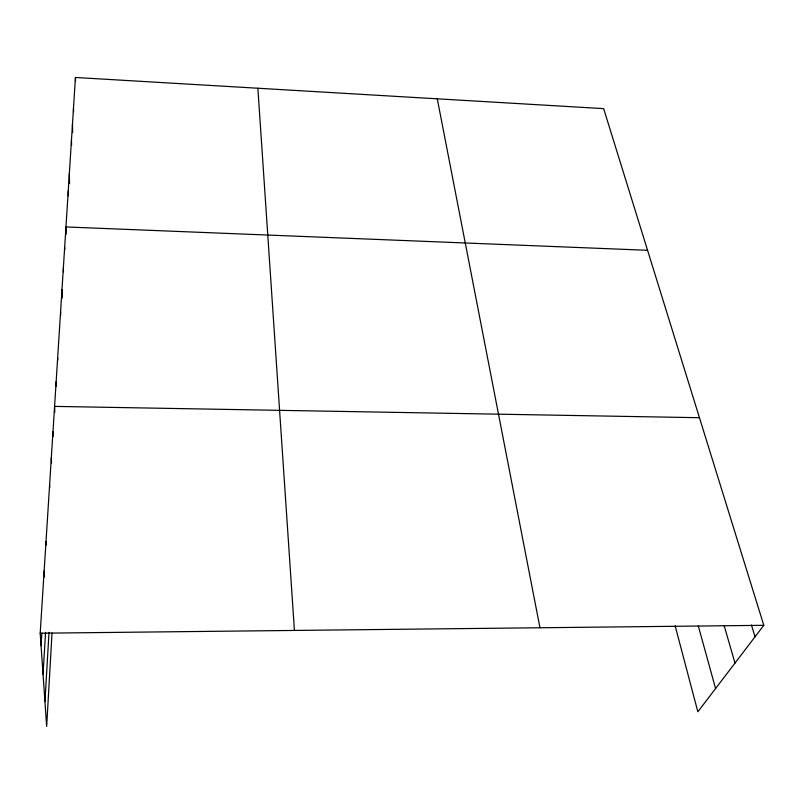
<?xml version="1.0" encoding="UTF-8"?>
<svg xmlns="http://www.w3.org/2000/svg" width="804" height="804" viewBox="0 0 804 804"><rect width="100%" height="100%" fill="white"/><g stroke="black" fill="none" stroke-linecap="round" stroke-linejoin="round"><path stroke-width="1.21" d="M52.029 632.939L46.662 726.525L40.2 633.21L75.435 77.475L603.653 108.63L763.8 625.321L697.842 711.801L675.139 625.824M44.944 701.611L49.014 632.356M43.044 674.194L45.577 632.286M41.064 645.712L41.848 633.18M40.2 633.21L763.8 625.321M699.45 417.708L54.582 406.392L54.823 412.211M647.562 250.295L65.958 226.949L66.149 234.245M751.438 624.969L755.036 636.808M724.173 625.703L734.997 663.099M698.344 626.105L715.58 688.546M437.275 98.822L539.966 627.763M257.873 88.239L294.425 630.436M44.14 571.071L44.491 576.971M46.019 541.464L46.22 545.062M49.597 484.963L49.717 487.425M51.305 457.989L51.546 462.973M52.963 431.808L53.175 436.421M56.139 381.709L56.33 386.402M57.667 357.72L57.757 360.081M60.581 311.731L60.702 315.319M61.978 289.671L62.24 298.083M63.335 268.204L63.446 271.822M64.662 247.31L64.732 249.732M68.229 191.02L68.35 195.905M69.335 173.674L69.556 183.463M71.455 140.167L71.556 145.072M73.486 108.128L73.556 111.816M72.481 123.967L72.651 132.559M75.435 77.475L75.496 81.164"/></g></svg>
